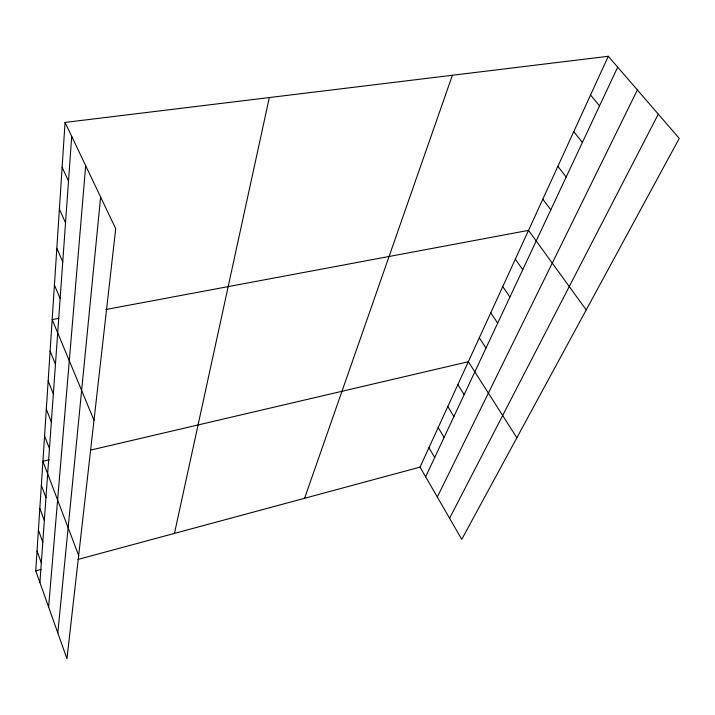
<?xml version="1.0" encoding="UTF-8"?>
<svg xmlns="http://www.w3.org/2000/svg" width="715" height="715" viewBox="0 0 715 715"><rect width="100%" height="100%" fill="white"/><g stroke="black" fill="none" stroke-linecap="round" stroke-linejoin="round"><path stroke-width="1.07" d="M65.056 122.426L115.714 228.693L66.96 658.721L35.75 570.829L65.056 122.426L608.295 56.279L679.25 138.397L461.765 539.36L420.054 467.11L608.295 56.279M39.915 582.573L71.688 136.333M48.62 607.08L85.666 165.657M57.808 632.963L100.618 197.036M174.46 533.39L269.332 97.553M304.59 498.275L452.381 75.263M425.648 476.807L617.689 67.147M437.312 497.005L637.378 89.929M449.592 518.268L658.292 114.15M35.75 570.829L41.032 569.408M78.051 559.416L420.054 467.11M49.281 459.772L42.909 461.255L78.659 555.475M90.698 450.075L468.343 361.719L516.874 437.759M58.746 318.336L52.168 319.569L93.996 420.223M105.829 309.524L528.528 230.373L586.22 309.926M590.545 95.032L599.536 105.865M573.761 131.658L582.394 142.446M557.879 166.318L566.164 177.052M542.819 199.181L550.791 209.844M515.336 259.17L522.745 269.68M502.761 286.617L509.92 297.047M490.758 312.795L497.685 323.144M479.3 337.811L486.003 348.071M457.85 384.607L464.151 394.689M447.805 406.531L453.909 416.514M438.179 427.552L444.104 437.446M428.929 447.733L434.693 457.529M62.125 167.274L68.506 181.092M59.39 209.138L65.53 222.848M56.834 248.311L62.75 261.896M54.429 285.053L60.14 298.495M50.113 351.137L55.457 364.284M48.164 380.952L53.348 393.947M46.314 409.168L51.355 422.002M44.571 435.891L49.46 448.573M41.336 485.36L45.957 497.72M39.834 508.285L44.339 520.493M38.413 530.128L42.793 542.176M37.046 550.952L41.327 562.848"/></g></svg>
